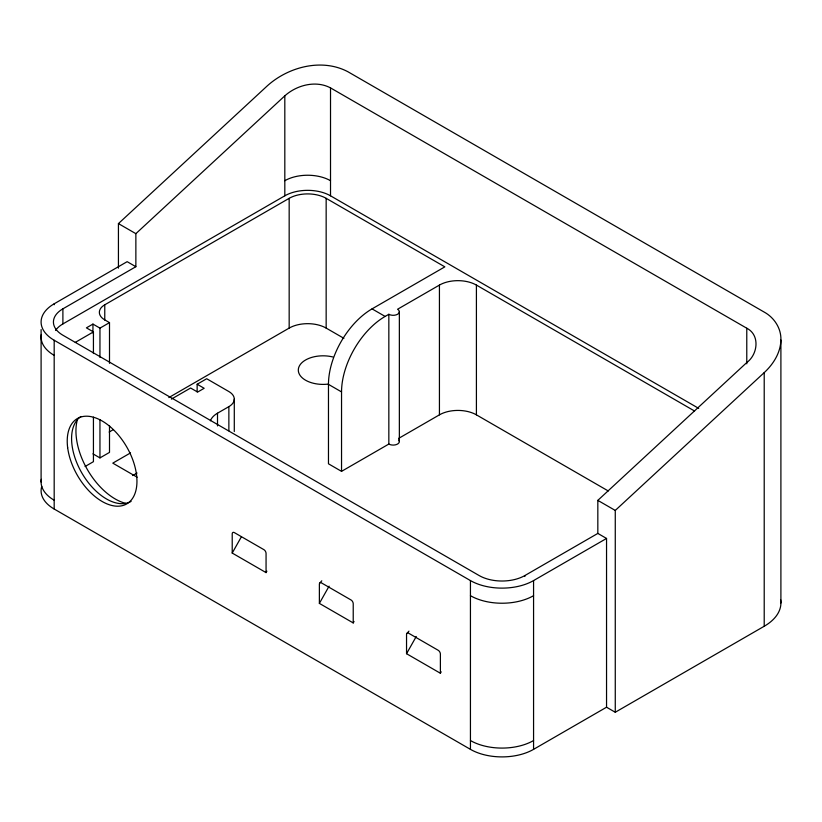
<?xml version="1.0" encoding="UTF-8"?>
<svg xmlns="http://www.w3.org/2000/svg" width="822" height="822" viewBox="0 0 822 822"><rect width="100%" height="100%" fill="white"/><g stroke="black" fill="none" stroke-linecap="round" stroke-linejoin="round"><path stroke-width="1.23" d="M399.358 311.764L399.358 441.537M780.9 602.999L780.9 340C781.342 328.43 774.211 317.549 764.213 312.093L347.942 71.761C321.926 57.972 288.419 66.849 267.386 85.776L118.43 223.594L118.43 268.147M780.9 340C780.612 352.71 773.327 364.208 764.213 372.623L615.267 510.441L615.267 712.253L606.544 707.218L533.57 749.356A44.645 25.77 0 0 1 470.441 749.356L54.18 509.024A44.645 25.77 0 0 1 41.758 486.388M266.873 571.167L266.061 572.605L232.215 553.062L241.113 537.28M354.035 621.494L353.224 622.932L319.378 603.389L329.088 586.168M441.198 671.821L440.387 673.249L406.541 653.706L416.251 636.495M320.015 582.798L321.792 580.805M407.178 633.115L408.966 631.132M135.866 233.664L284.813 95.845C296.752 85.098 315.782 80.053 330.516 87.892L746.777 328.225C760.247 334.986 757.833 354.477 746.777 362.553L597.83 500.372L597.83 533.416L524.857 575.554A32.315 18.659 0 0 1 479.154 575.554L62.893 335.222A32.315 18.659 0 0 1 62.893 308.836L135.866 266.708L135.866 233.664L118.43 223.594M54.18 509.024L54.18 340.257A44.645 25.77 0 0 1 54.18 303.801L127.153 261.673L135.866 266.708M55.557 330.454A32.315 18.659 0 0 1 62.893 323.93L284.813 195.811A32.315 18.659 0 0 1 330.516 195.811L698.71 408.38M104.764 320.056L104.764 304.798L289.169 198.328A26.15 15.094 0 0 1 326.159 198.328L444.846 266.852L372.047 308.877A61.629 35.582 -60 0 0 328.471 384.367L328.471 463.803L341.541 471.355L388.837 444.055A6.165 3.555 0 0 0 396.903 444.373A6.165 3.555 0 0 0 398.588 439.811M109.501 363.334L109.501 322.625L99.955 328.132L92.948 324.084L86.413 327.855L93.431 331.903L93.431 353.532M75.285 342.384L93.431 331.903M109.131 432.043L113.487 429.526M168.798 397.591L289.169 328.091A26.15 15.094 0 0 1 326.159 328.091L343.904 338.335M171.377 399.122L190.612 388.015L197.629 392.073L204.164 388.292L197.146 384.244L197.146 391.878M197.146 384.244L206.692 378.737L228.865 391.549A18.495 10.676 0 0 1 228.865 406.643L228.865 430.81M85.067 466.506L93.431 461.676L93.431 417.144M92.948 453.847L99.955 457.905L109.501 452.398L109.501 425.673M130.513 452.912L112.789 463.135L137.151 477.202M210.401 420.782A26.15 15.094 0 0 1 217.511 413.199L228.865 406.643M341.541 471.355L341.541 391.909A61.629 35.582 -60 0 1 385.128 316.429L388.837 314.281A6.165 3.555 0 0 0 397.55 314.281A6.165 3.555 0 0 0 397.55 309.257L439.431 285.08A26.15 15.094 0 0 1 476.411 285.08L694.549 411.01M132.691 475.558L137.048 473.04M398.66 438.383L439.431 414.843A26.15 15.094 0 0 1 476.411 414.843L608.27 490.97M54.18 340.257L470.441 580.579A44.645 25.77 0 0 0 533.57 580.579L606.544 538.451L606.544 707.218M615.267 712.253L764.213 626.261A56.965 32.89 0 0 0 780.592 599.608M372.047 308.877L385.128 316.429M597.83 500.372L615.267 510.441M597.83 533.416L606.544 538.451M328.471 384.367L341.541 391.909M109.501 322.625L104.764 319.892A18.495 10.676 0 0 1 104.764 304.798M764.213 372.623L764.213 626.261M746.777 328.225L746.777 363.827M533.57 580.579L533.57 749.356M524.857 575.554L524.857 576.499M476.411 285.08L476.411 414.843M470.441 580.579L470.441 749.356M440.387 673.249L440.387 654.076A3.083 1.778 60 0 0 438.208 650.294L408.719 633.269A3.083 1.778 60 0 0 406.541 634.533L406.541 653.706M439.431 285.08L439.431 414.843M388.837 314.281L388.837 444.055M353.224 622.932L353.224 603.749A3.083 1.778 60 0 0 351.045 599.978L321.556 582.952A3.083 1.778 60 0 0 319.378 584.206L319.378 603.389M330.516 87.892L330.516 195.811M326.159 198.328L326.159 328.091M289.169 198.328L289.169 328.091M284.813 95.845L284.813 195.811M266.061 572.605L266.061 553.422A3.083 1.778 60 0 0 263.883 549.651L234.393 532.625A3.083 1.778 60 0 0 232.215 533.879L232.215 553.062M234.291 399.091L234.291 431.54M217.511 413.199L217.511 425.919M99.955 328.132L99.955 357.395M99.955 419.734L99.955 457.905M92.948 324.084L92.948 332.992M62.893 308.836L62.893 323.93M54.18 303.801L54.18 304.746M41.1 329.581L41.1 481.99M131.099 501.389A49.31 28.472 60 0 1 82.221 473.647A49.31 28.472 60 0 1 80.957 416.497M328.142 384.1A24.763 14.293 0 0 1 298.437 368.667A24.763 14.293 0 0 1 332.9 356.984M54.18 355.351A44.645 25.77 0 0 1 41.336 334.462M54.18 500.218A44.645 25.77 0 0 1 41.336 479.329M284.813 180.706A32.315 18.659 0 0 1 330.516 180.706M125.961 503.424A55.475 32.027 60 0 1 87.43 469.66A55.475 32.027 60 0 1 77.453 419.415M533.57 595.683A44.645 25.77 0 0 1 470.441 595.683M533.57 740.54A44.645 25.77 0 0 1 470.441 740.54M67.661 447.671A49.31 28.472 60 0 0 124.071 505.14A49.31 28.472 60 0 0 114.546 430.79A49.31 28.472 60 0 0 67.661 447.671"/></g></svg>
